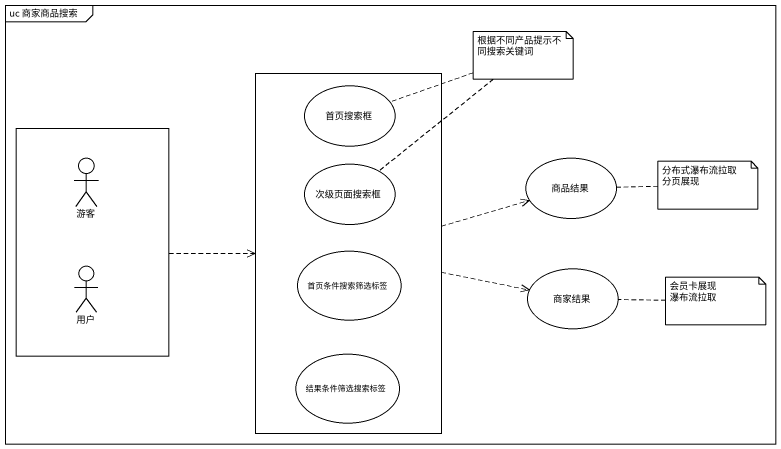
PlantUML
@startuml
mainframe uc 商家商品搜索
rectangle " " as rectangle1 {
  usecase 首页搜索框
  usecase 次级页面搜索框
  usecase 首页条件搜索筛选标签
  usecase 结果条件筛选搜索标签
}
rectangle " " as rectangle2 {
  actor 游客
  actor 用户
}
usecase 商品结果
usecase 商家结果
rectangle1 .right.> 商品结果
rectangle1 .right.> 商家结果
rectangle2 .right.> rectangle1
note as N1
  根据不同产品提示不同搜索关键词
end note
N1 .. 首页搜索框
N1 .. 次级页面搜索框
note right of 商品结果
  分布式瀑布流拉取
  分页展现
end note
note right of 商家结果
  会员卡展现
  瀑布流拉取
end note
@enduml
